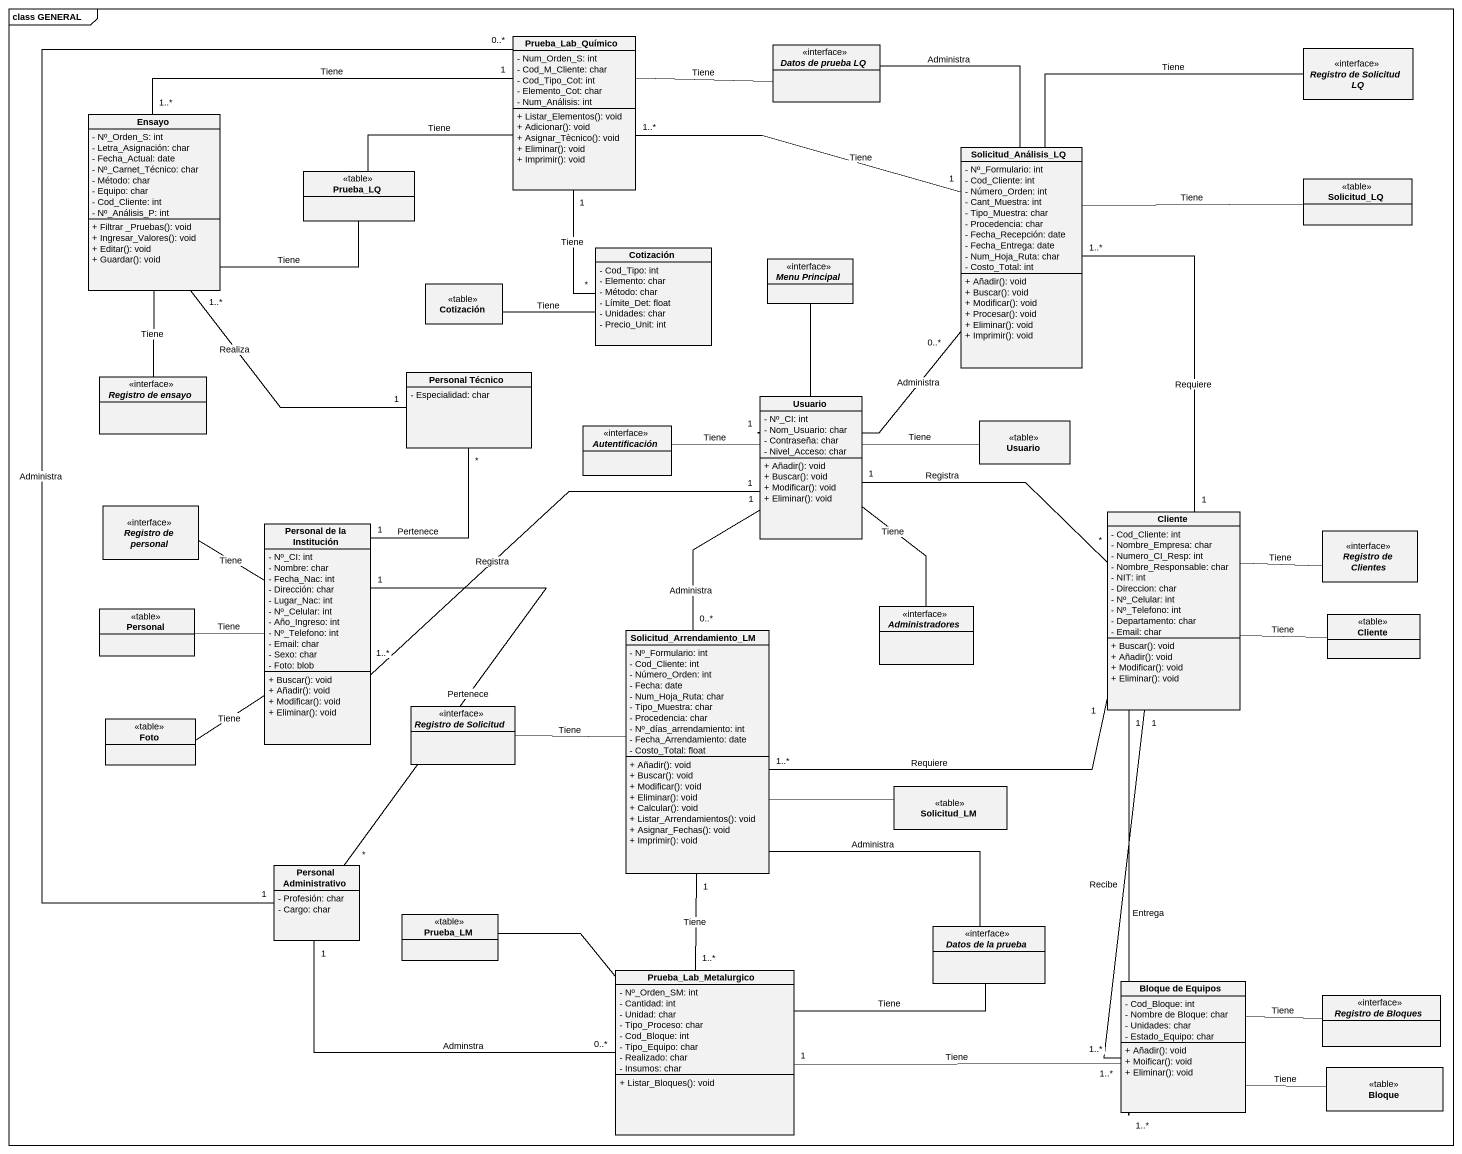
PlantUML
@startuml
mainframe class GENERAL
hide circle
hide empty members
skinparam classAttributeIconSize 0
class Prueba_Lab_Químico {
  - Num_Orden_S: int
  - Cod_M_Cliente: char
  - Cod_Tipo_Cot: int
  - Elemento_Cot: char
  - Num_Análisis: int
  + Listar_Elementos(): void
  + Adicionar(): void
  + Asignar_Tècnico(): void
  + Eliminar(): void
  + Imprimir(): void
}
interface "Datos de prueba LQ" as Datos_de_prueba_LQ <<interface>>
interface "Registro de Solicitud LQ" as Registro_de_Solicitud_LQ <<interface>>
class Ensayo {
  - Nº_Orden_S: int
  - Letra_Asignación: char
  - Fecha_Actual: date
  - Nº_Carnet_Técnico: char
  - Método: char
  - Equipo: char
  - Cod_Cliente: int
  - Nº_Análisis_P: int
  + Filtrar _Pruebas(): void
  + Ingresar_Valores(): void
  + Editar(): void
  + Guardar(): void
}
class Solicitud_Análisis_LQ {
  - Nº_Formulario: int
  - Cod_Cliente: int
  - Número_Orden: int
  - Cant_Muestra: int
  - Tipo_Muestra: char
  - Procedencia: char
  - Fecha_Recepción: date
  - Fecha_Entrega: date
  - Num_Hoja_Ruta: char
  - Costo_Total: int
  + Añadir(): void
  + Buscar(): void
  + Modificar(): void
  + Procesar(): void
  + Eliminar(): void
  + Imprimir(): void
}
class Prueba_LQ <<table>>
class Solicitud_LQ <<table>>
class Cotización {
  - Cod_Tipo: int
  - Elemento: char
  - Método: char
  - Límite_Det: float
  - Unidades: char
  - Precio_Unit: int
}
interface "Menu Principal" as Menu_Principal <<interface>>
class "Cotización" as Cotización_2 <<table>>
interface "Registro de ensayo" as Registro_de_ensayo <<interface>>
class "Personal Técnico" as Personal_Técnico {
  - Especialidad: char
}
class Usuario {
  - Nº_CI: int
  - Nom_Usuario: char
  - Contraseña: char
  - Nivel_Acceso: char
  + Añadir(): void
  + Buscar(): void
  + Modificar(): void
  + Eliminar(): void
}
class "Usuario" as Usuario_2 <<table>>
interface Autentificación <<interface>>
interface "Registro de personal" as Registro_de_personal <<interface>>
class "Personal de la Institución" as Personal_de_la_Institución {
  - Nº_CI: int
  - Nombre: char
  - Fecha_Nac: int
  - Dirección: char
  - Lugar_Nac: int
  - Nº_Celular: int
  - Año_Ingreso: int
  - Nº_Telefono: int
  - Email: char
  - Sexo: char
  - Foto: blob
  + Buscar(): void
  + Añadir(): void
  + Modificar(): void
  + Eliminar(): void
}
class Cliente {
  - Cod_Cliente: int
  - Nombre_Empresa: char
  - Numero_CI_Resp: int
  - Nombre_Responsable: char
  - NIT: int
  - Direccion: char
  - Nº_Celular: int
  - Nº_Telefono: int
  - Departamento: char
  - Email: char
  + Buscar(): void
  + Añadir(): void
  + Modificar(): void
  + Eliminar(): void
}
interface "Registro de Clientes" as Registro_de_Clientes <<interface>>
class Personal <<table>>
interface Administradores <<interface>>
class "Cliente" as Cliente_2 <<table>>
class Solicitud_Arrendamiento_LM {
  - Nº_Formulario: int
  - Cod_Cliente: int
  - Número_Orden: int
  - Fecha: date
  - Num_Hoja_Ruta: char
  - Tipo_Muestra: char
  - Procedencia: char
  - Nº_días_arrendamiento: int
  - Fecha_Arrendamiento: date
  - Costo_Total: float
  + Añadir(): void
  + Buscar(): void
  + Modificar(): void
  + Eliminar(): void
  + Calcular(): void
  + Listar_Arrendamientos(): void
  + Asignar_Fechas(): void
  + Imprimir(): void
}
class Foto <<table>>
interface "Registro de Solicitud" as Registro_de_Solicitud <<interface>>
class Solicitud_LM <<table>>
class "Personal Administrativo" as Personal_Administrativo {
  - Profesión: char
  - Cargo: char
}
class Prueba_LM <<table>>
interface "Datos de la prueba" as Datos_de_la_prueba <<interface>>
class Prueba_Lab_Metalurgico {
  - Nº_Orden_SM: int
  - Cantidad: int
  - Unidad: char
  - Tipo_Proceso: char
  - Cod_Bloque: int
  - Tipo_Equipo: char
  - Realizado: char
  - Insumos: char
  + Listar_Bloques(): void
}
class "Bloque de Equipos" as Bloque_de_Equipos {
  - Cod_Bloque: int
  - Nombre de Bloque: char
  - Unidades: char
  - Estado_Equipo: char
  + Añadir(): void
  + Moificar(): void
  + Eliminar(): void
}
interface "Registro de Bloques" as Registro_de_Bloques <<interface>>
class Bloque <<table>>
Prueba_Lab_Químico -right- Datos_de_prueba_LQ : Tiene
Prueba_Lab_Químico -left- Prueba_LQ : Tiene
Prueba_Lab_Químico "1" -- "*" Cotización : Tiene
Ensayo "1..*" -right- "1" Prueba_Lab_Químico : Tiene
Ensayo -right- Prueba_LQ : Tiene
Ensayo -- Registro_de_ensayo : Tiene
Solicitud_Análisis_LQ "1" -left- "1..*" Prueba_Lab_Químico : Tiene
Solicitud_Análisis_LQ -up- Datos_de_prueba_LQ : Administra
Solicitud_Análisis_LQ -right- Registro_de_Solicitud_LQ : Tiene
Solicitud_Análisis_LQ -right- Solicitud_LQ : Tiene
Cotización -left- Cotización_2 : Tiene
Personal_Técnico "1" -up- "1..*" Ensayo : Realiza
Personal_Técnico "*" -- "1" Personal_de_la_Institución : Pertenece
Usuario "1" -up- "0..*" Solicitud_Análisis_LQ : Administra
Usuario -up- Menu_Principal
Usuario -right- Usuario_2 : Tiene
Usuario -left- Autentificación : Tiene
Usuario "1" -left- "1..*" Personal_de_la_Institución : Registra
Usuario "1" -right- "*" Cliente : Registra
Usuario -- Administradores : Tiene
Usuario "1" -- "0..*" Solicitud_Arrendamiento_LM : Administra
Personal_de_la_Institución -up- Registro_de_personal : Tiene
Personal_de_la_Institución -left- Personal : Tiene
Personal_de_la_Institución -- Foto : Tiene
Cliente "1" -up- "1..*" Solicitud_Análisis_LQ : Requiere
Cliente -right- Registro_de_Clientes : Tiene
Cliente -right- Cliente_2 : Tiene
Cliente "1" -left- "1..*" Solicitud_Arrendamiento_LM : Requiere
Cliente "1" -- "1..*" Bloque_de_Equipos : Recibe
Cliente "1" -- "1..*" Bloque_de_Equipos : Entrega
Solicitud_Arrendamiento_LM -left- Registro_de_Solicitud : Tiene
Solicitud_Arrendamiento_LM -right- Solicitud_LM
Solicitud_Arrendamiento_LM -- Datos_de_la_prueba : Administra
Solicitud_Arrendamiento_LM "1" -- "1..*" Prueba_Lab_Metalurgico : Tiene
Personal_Administrativo "1" -up- "0..*" Prueba_Lab_Químico : Administra
Personal_Administrativo "*" -up- "1" Personal_de_la_Institución : Pertenece
Prueba_Lab_Metalurgico "0..*" -left- "1" Personal_Administrativo : Adminstra
Prueba_Lab_Metalurgico -left- Prueba_LM
Prueba_Lab_Metalurgico -right- Datos_de_la_prueba : Tiene
Prueba_Lab_Metalurgico "1" -right- "1..*" Bloque_de_Equipos : Tiene
Bloque_de_Equipos -right- Registro_de_Bloques : Tiene
Bloque_de_Equipos -right- Bloque : Tiene
@enduml
